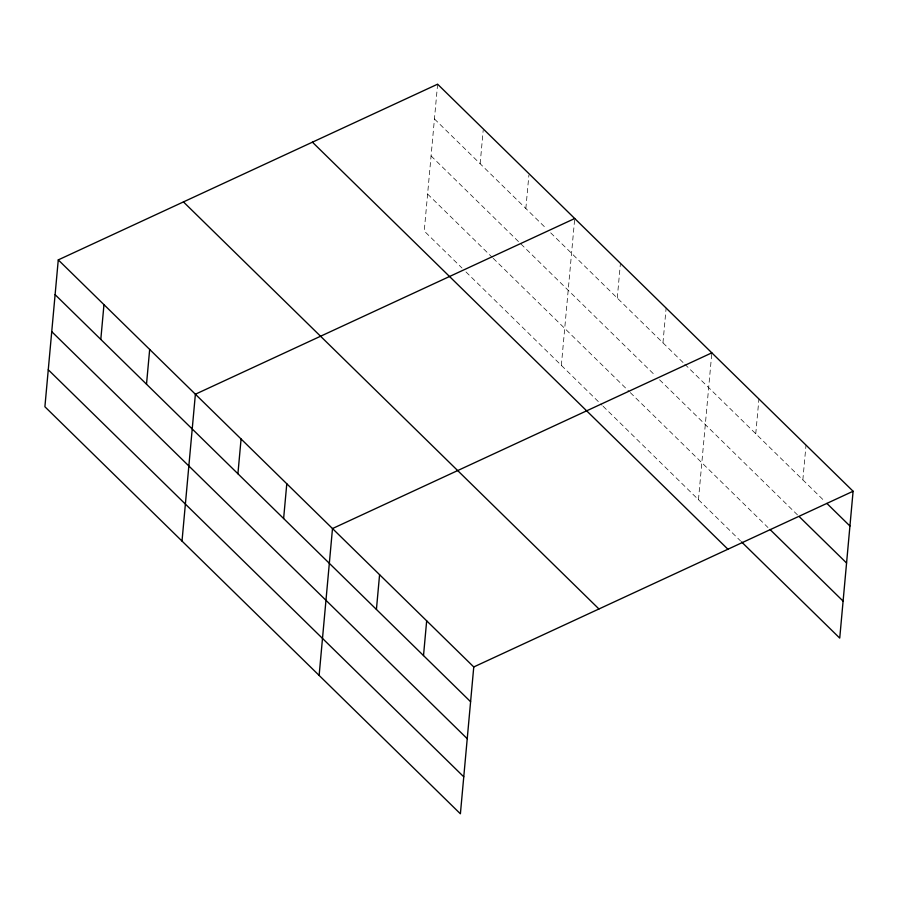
<?xml version="1.0" encoding="UTF-8"?>
<svg xmlns="http://www.w3.org/2000/svg" width="898" height="898" viewBox="0 0 898 898"><rect width="100%" height="100%" fill="white"/><g stroke="black" fill="none" stroke-linecap="round" stroke-linejoin="round"><path stroke-width="0.67" stroke-dasharray="4.49 3.37" d="M437.607 84.188L424.238 231.044L461.999 268.031M480.149 163.728L483.18 130.356M525.846 208.504L528.888 175.132M561.351 365.374L574.72 218.517M617.263 298.057L620.428 263.294M662.96 342.834L666.125 308.07M698.464 499.703L711.833 352.847M755.757 433.745L758.922 398.981M802.846 479.88L806.011 445.116M434.441 118.951L546.714 228.945M550.687 232.84L683.827 363.275M684.826 364.251L824.892 501.466M431.074 155.938L655.619 375.936M659.603 379.82L797.48 514.902M427.605 194.058L492.194 257.322M493.182 258.298L629.307 391.651M630.295 392.628L767.958 527.496M465.972 271.926L602.087 405.29M603.086 406.255L740.547 540.933"/><path stroke-width="1.35" d="M58.269 259.892L44.9 406.749L460.393 813.812L473.762 666.956L58.269 259.892L437.607 84.188L853.1 491.251L839.731 638.108L741.546 541.909M100.8 339.433L103.966 304.669M146.509 384.209L149.674 349.445M182.013 541.079L195.382 394.222L574.72 218.517M237.914 473.762L241.079 438.999M283.622 518.539L286.788 483.775M319.127 675.408L332.496 528.552L711.833 352.847M376.419 609.45L379.585 574.686M423.508 655.585L426.673 620.821M473.762 666.956L853.1 491.251M826.89 503.43L849.935 526.015M799.478 516.866L846.567 563.001M769.968 529.461L843.099 601.11M312.425 142.176L727.919 549.228M183.45 201.915L598.944 608.967M55.104 294.656L470.597 701.72M51.736 331.643L467.229 738.706M48.268 369.763L463.761 776.815"/></g></svg>
